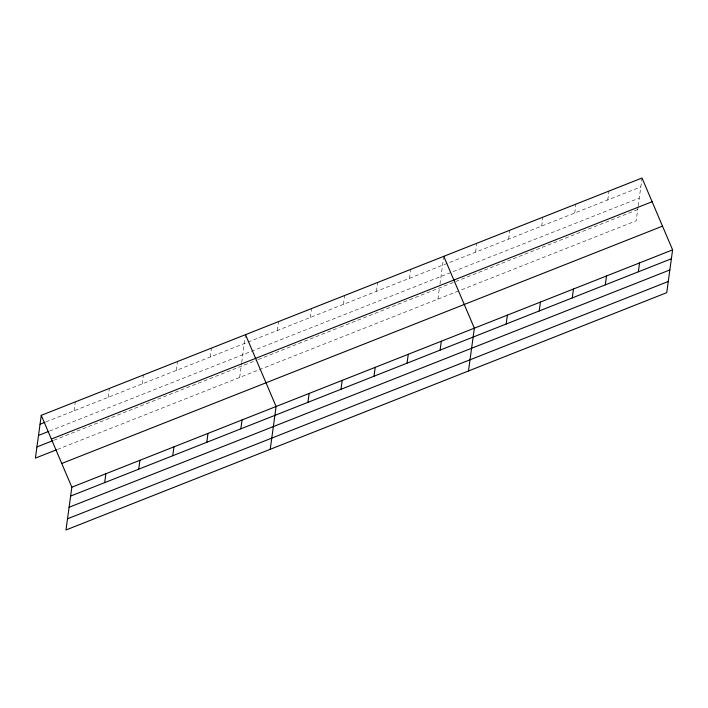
<?xml version="1.0" encoding="UTF-8"?>
<svg xmlns="http://www.w3.org/2000/svg" width="708" height="708" viewBox="0 0 708 708"><rect width="100%" height="100%" fill="white"/><g stroke="black" fill="none" stroke-linecap="round" stroke-linejoin="round"><path stroke-width="0.53" stroke-dasharray="3.54 2.66" d="M74.083 410.782L75.305 401.887M108.129 397.33L109.351 388.444M142.175 383.886L143.388 374.992M176.212 370.434L177.434 361.549M210.258 356.991L211.48 348.097M239.658 377.444L241.587 363.372M241.72 362.416L245.384 335.636M277.341 330.486L278.563 321.6M310.387 317.432L311.6 308.546M343.424 304.378L344.646 295.493M376.47 291.333L377.683 282.439M409.507 278.279L410.728 269.385M437.907 299.13L439.438 287.935M439.969 284.094L443.633 257.323M475.59 252.172L476.811 243.278M508.636 239.118L509.857 230.224M541.673 226.064L542.894 217.17M574.719 213.011L575.94 204.125M607.756 199.957L608.977 191.072M638.085 206.736L636.156 220.808L459.935 290.422M638.218 205.78L641.882 179M46.055 421.853L640.802 186.903M49.525 431.066L639.271 198.098M53.958 440.226L257.208 359.93M258.208 359.531L339.318 327.494M340.318 327.096L637.687 209.621M57.428 449.43L458.934 290.82"/><path stroke-width="1.06" d="M41.259 415.339L71.844 487.192L65.977 529.982L666.741 292.661L672.6 249.862L642.023 178.018L41.259 415.339L35.4 458.138L56.428 449.828M104.669 482.635L105.881 473.74M138.706 469.183L139.927 460.297M172.752 455.74L173.973 446.845M206.798 442.288L208.01 433.393M240.835 428.836L242.056 419.95M270.235 449.297L276.102 406.498L245.517 334.654M307.927 402.339L309.139 393.444M340.964 389.285L342.185 380.391M374.01 376.231L375.222 367.346M407.047 363.177L408.268 354.292M440.093 350.124L441.305 341.238M468.484 370.974L474.351 328.185L443.766 256.331M506.176 324.025L507.388 315.131M539.213 310.971L540.434 302.077M572.259 297.918L573.471 289.023M605.296 284.864L606.517 275.97M638.342 271.81L639.554 262.916M40.046 424.234L45.047 422.251M38.515 435.42L48.525 431.464M51.357 439.049L652.112 201.727M36.931 446.943L52.95 440.615M61.755 463.483L662.511 226.153M71.844 487.192L672.6 249.862M70.623 496.078L671.379 258.756M69.092 507.273L669.848 269.943M67.517 518.796L668.272 281.474"/></g></svg>
